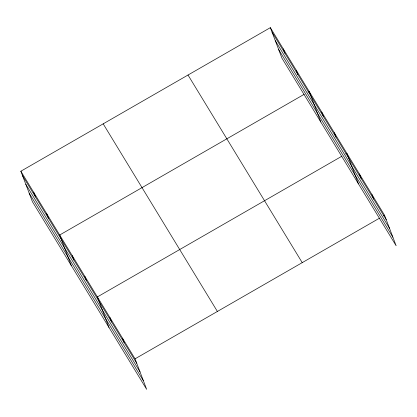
<?xml version="1.0" encoding="UTF-8"?>
<svg xmlns="http://www.w3.org/2000/svg" width="417" height="417" viewBox="0 0 417 417"><rect width="100%" height="100%" fill="white"/><g stroke="black" fill="none" stroke-linecap="round" stroke-linejoin="round"><path stroke-width="0.63" d="M20.85 171.22L135.061 358.828L146.654 389.348L32.443 201.739L20.85 171.22L270.346 27.652L384.557 215.261L396.15 245.78L281.939 58.171L270.346 27.652M304.139 94.341L59.683 235.006L71.276 265.525M308.059 92.084L309.179 91.438L320.772 121.957M341.825 156.25L97.37 296.92L108.962 327.439M345.75 153.993L346.866 153.352L358.458 183.866M135.061 358.828L379.517 218.164M383.437 215.907L384.557 215.261M272.04 32.104L386.246 219.712M275.309 40.704L389.514 228.313M278.671 49.566L392.882 237.179M188.015 75.029L302.221 262.637M103.187 123.844L217.393 311.452M22.539 175.672L136.75 363.28M25.807 184.272L140.018 371.886M29.174 193.139L143.385 380.747M371.995 194.624L373.684 199.076M359.433 173.988L361.122 178.44M334.304 132.71L335.998 137.162M321.742 112.074L323.43 116.525M296.237 70.176L297.926 74.627M283.289 48.914L284.983 53.366M122.494 338.192L124.188 342.644M109.932 317.556L111.626 322.007M84.807 276.283L86.496 280.735M72.245 255.647L73.934 260.099M46.735 213.744L48.429 218.195M33.793 192.482L35.487 196.933"/></g></svg>
